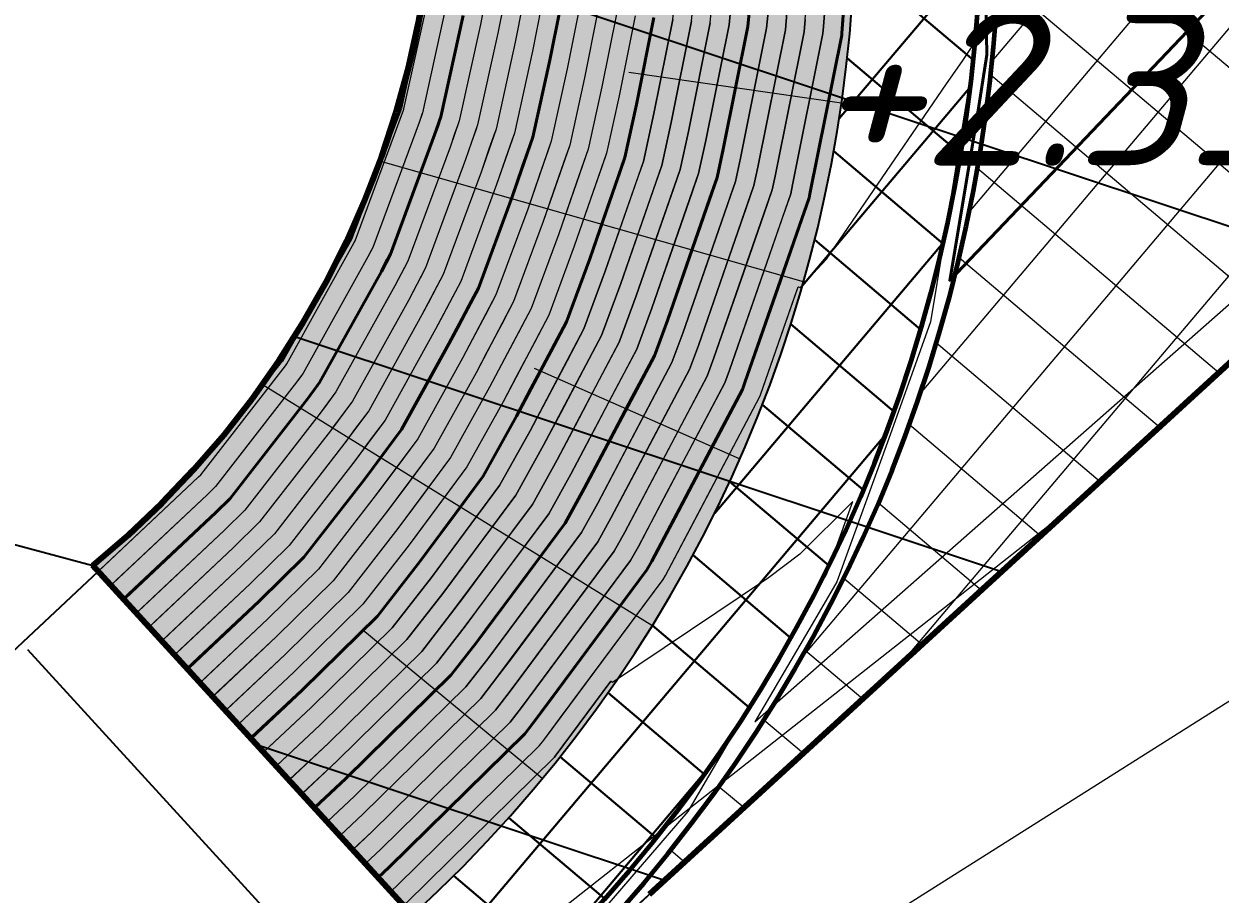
# Model space of a CAD drawing. Header units: metres. Extents: x 2306714 to 2308412, y 453204 to 454783.
# Drawn here: x 2307474.1 to 2307483.62, y 453947.67 to 453954.59 of the extents above; entities that cross this region are included whole.
import ezdxf

# ---------------------------------------------------------------- set-up
doc = ezdxf.new("R2010")
doc.units = ezdxf.units.M
doc.linetypes.add('ACAD_ISO02W100', pattern=[15, 12, -3])
for name, color, linetype, lineweight in [('$0$ПП_Дорога_Покрытия_ПроезжаяЧасть_Тип1.', 5, 'Continuous', 9), ('280_ПОР_Откосы планировки', 250, 'Continuous', 20), ('ГП_АД том 3.2.6', 250, 'Continuous', 40), ('ГП_ВП', 1, 'Continuous', 40), ('ГП_Границы ЗУ', 1, 'Continuous', 50), ('ПП_Дорога_БортовойКамень_БР100.30.18', 5, 'Continuous', 60), ('ПП_Дорога_Покрытия_Откос', 3, 'Continuous', 9), ('ПП_Дорога_Покрытия_Щебневание_Прикромочное', 151, 'Continuous', 30)]:
    doc.layers.add(name, color=color, linetype=linetype, lineweight=lineweight)
for name, color, linetype in [('АД_серый', 250, 'Continuous'), ('ВП АД', 7, 'Continuous'), ('ГП_здания', 7, 'Continuous'), ('ГП_ПЗМ', 7, 'Continuous'), ('ГП_ПЗМ @ 0.5 (2)', 7, 'Continuous'), ('ПП_Дорога_Покрытия_Газон', 3, 'Continuous')]:
    doc.layers.add(name, color=color, linetype=linetype)
doc.styles.add('ASML', font='isocpeui.ttf')
doc.styles.add('СПДС', font='isocpeur.ttf')

# ---------------------------------------------------------------- blocks, each defined once
blk = doc.blocks.new('АД 3.2.6')
at = {"layer": 'АД_серый'}
h = blk.add_hatch(dxfattribs=at)
h.set_pattern_fill('ANSI37', color=256, scale=0.25)
h.set_pattern_definition([(45, (-2306965.9422, -453205.9558), (-0.56126600757, 0.56126600757), []), (135, (-2306965.9422, -453205.9558), (-0.56126600757, -0.56126600757), [])])
edge = h.paths.add_edge_path()
edge.add_line((1053.9319, 1206.0854), (1054.0254, 1208.2048))
edge.add_line((1054.0254, 1208.2048), (1018.622, 1175.7919))
edge.add_line((1018.622, 1175.7919), (966.9921, 1128.523))
edge.add_line((966.9921, 1128.523), (878.4835, 1047.4907))
edge.add_line((878.4835, 1047.4907), (841.605, 1013.7272))
edge.add_line((841.605, 1013.7272), (814.3149, 988.7422))
edge.add_line((814.3149, 988.7422), (777.4363, 954.9787))
edge.add_line((777.4363, 954.9787), (740.5578, 921.2153))
edge.add_line((740.5578, 921.2153), (666.8007, 853.6883))
edge.add_line((666.8007, 853.6883), (629.9221, 819.9248))
edge.add_line((629.9221, 819.9248), (593.0436, 786.1613))
edge.add_line((593.0436, 786.1613), (556.165, 752.3978))
edge.add_line((556.165, 752.3978), (292.4178, 510.9289))
edge.add_line((292.4178, 510.9289), (59.0612, 297.2835))
edge.add_arc((479.2476, -161.67), 622.25, 132.475091, 141.1317968)
edge.add_line((-5.2309, 228.8112), (-27.9582, 200.6129))
edge.add_arc((-516.719, 594.5456), 627.75, 312.4752307, 321.1317966, ccw=False)
edge.add_line((-92.8174, 131.5364), (-212.2347, 22.2055))
edge.add_line((-212.2347, 22.2055), (-211.2218, 21.0992))
edge.add_line((-211.2218, 21.0992), (-91.8045, 130.43))
edge.add_arc((-516.719, 594.5456), 629.25, 312.4752307, 321.1317966)
edge.add_line((-26.7903, 199.6716), (-4.063, 227.8699))
edge.add_arc((479.2476, -161.67), 620.75, 132.475091, 141.1317968, ccw=False)
edge.add_line((60.0741, 296.1771), (293.446, 509.8366))
edge.add_line((293.446, 509.8366), (557.178, 751.2915))
edge.add_line((557.178, 751.2915), (594.0565, 785.0549))
edge.add_line((594.0565, 785.0549), (630.9351, 818.8184))
edge.add_line((630.9351, 818.8184), (667.8136, 852.5819))
edge.add_line((667.8136, 852.5819), (741.5707, 920.1089))
edge.add_line((741.5707, 920.1089), (778.4493, 953.8723))
edge.add_line((778.4493, 953.8723), (815.3278, 987.6358))
edge.add_line((815.3278, 987.6358), (842.6179, 1012.6208))
edge.add_line((842.6179, 1012.6208), (879.4965, 1046.3843))
edge.add_line((879.4965, 1046.3843), (968.005, 1127.4166))
edge.add_line((968.005, 1127.4166), (1019.635, 1174.6855))
edge.add_line((1019.635, 1174.6855), (1053.9319, 1206.0854))
blk.add_line((516.6867, 725.067, 144.4605), (514.1398, 727.8489, 144.4605), dxfattribs=at)
blk.add_lwpolyline([(663.0865, 857.7451), (538.9969, 744.137), (517.9761, 724.8918), (404.9368, 621.4006), (368.1082, 587.6965), (348.958, 573.3771), (339.9366, 566.6361), (317.8094, 546.378), (296.318, 522.3499), (294.3578, 520.1622), (146.7869, 385.0563), (127.6923, 370.7901), (118.6085, 364.0033), (96.4814, 343.7452), (73.0298, 317.5294), (55.347, 301.3403, 0.03779), (-9.5133, 232.2627)], format="xyb", dxfattribs=at)
at = {"layer": 'АД_серый', "linetype": 'Continuous', "flags": 128}
blk.add_lwpolyline([(307.5849, 542.6231), (314.3702, 550.1346), (325.4427, 560.14), (336.6252, 570.253), (343.1191, 575.007), (344.6802, 576.1498), (345.662, 576.8693), (364.8805, 591.1081), (383.2828, 608.0302), (384.8086, 609.4389), (401.6511, 624.9894), (419.9886, 641.9823), (420.8836, 642.7967), (438.4658, 658.8227), (455.4525, 674.443), (456.8681, 675.7448), (475.2337, 692.707), (493.7246, 709.5324), (494.6227, 710.3433), (495.2674, 710.9224), (512.3214, 726.2421), (514.6977, 728.4727)], dxfattribs=at)
blk = doc.blocks.new('Водоподготовка 4 этап')
at = {"layer": '$0$ПП_Дорога_Покрытия_ПроезжаяЧасть_Тип1.'}
h = blk.add_hatch(dxfattribs=at)
h.set_pattern_fill('ANSI37', color=256, scale=0.2, angle=4.77736958, style=0)
edge = h.paths.add_edge_path()
edge.add_line((2307430.4788, 454000.746), (2307441.5517, 454010.8751))
edge.add_line((2307441.5517, 454010.8751), (2307482.0368, 453966.6446))
edge.add_arc((2307490.8876, 453974.7478), 12, 222.4751, 312.47512)
edge.add_line((2307498.9909, 453965.897), (2307477.9701, 453946.6518))
edge.add_arc((2307469.8638, 453955.5028), 12.0022, 312.48535, 401.46425)
edge.add_line((2307478.8579, 453963.4501), (2307456.3543, 453988.0326))
edge.add_arc((2307447.6052, 453979.8168), 12.0019, 43.19972, 125.29102)
edge.add_line((2307440.6714, 453989.613), (2307430.4788, 454000.746))
at = {"layer": 'ПП_Дорога_Покрытия_Щебневание_Прикромочное'}
h = blk.add_hatch(dxfattribs=at)
h.set_pattern_fill('ANSI37', color=256, scale=0.2, angle=4.77736958)
edge = h.paths.add_edge_path()
edge.add_line((2307428.854, 454000.8177), (2307431.5923, 454003.3247))
edge.add_line((2307431.5923, 454003.3247), (2307432.2676, 454002.5871))
edge.add_line((2307432.2676, 454002.5871), (2307430.2669, 454000.7554))
edge.add_line((2307430.2669, 454000.7554), (2307440.6506, 453989.4136))
edge.add_arc((2307447.6047, 453979.8187), 11.85, 42.40817, 125.93348, ccw=False)
edge.add_line((2307456.3543, 453987.8104), (2307478.6071, 453963.5046))
edge.add_arc((2307469.8669, 453955.5026), 11.85, -47.52502, 42.47523, ccw=False)
edge.add_line((2307477.8688, 453946.7624), (2307498.8896, 453966.0076))
edge.add_arc((2307490.8876, 453974.7478), 11.85, 222.4751, 312.47512, ccw=False)
edge.add_line((2307482.1474, 453966.7459), (2307441.552, 454011.0867))
edge.add_line((2307441.552, 454011.0867), (2307440.751, 454010.3539))
edge.add_line((2307440.751, 454010.3539), (2307440.0757, 454011.0915))
edge.add_line((2307440.0757, 454011.0915), (2307441.614, 454012.4998))
edge.add_line((2307441.614, 454012.4998), (2307452.6024, 454000.4977))
edge.add_line((2307452.6024, 454000.4977), (2307451.8648, 453999.8224))
edge.add_line((2307451.8648, 453999.8224), (2307453.2154, 453998.3472))
edge.add_line((2307453.2154, 453998.3472), (2307453.9529, 453999.0225))
edge.add_line((2307453.9529, 453999.0225), (2307482.885, 453967.4212))
edge.add_arc((2307490.8876, 453974.7468), 10.8493, 222.47117, 312.47905)
edge.add_line((2307498.2143, 453966.7452), (2307498.8896, 453966.0076))
edge.add_line((2307498.8896, 453966.0076), (2307477.8688, 453946.7624))
edge.add_line((2307477.8688, 453946.7624), (2307477.1973, 453947.5032))
edge.add_arc((2307469.8666, 453955.5025), 10.8503, 312.50251, 402.47449)
edge.add_line((2307477.8695, 453962.8293), (2307455.6074, 453987.1454))
edge.add_arc((2307447.6047, 453979.8187), 10.85, 42.47508, 130.6265)
edge.add_line((2307440.54, 453988.0535), (2307428.854, 454000.8177))
at = {"layer": 'ПП_Дорога_БортовойКамень_БР100.30.18', "flags": 128}
for points in [[(2307477.8688, 453946.7624, 0.414213), (2307478.6071, 453963.5046), (2307456.3543, 453987.8104, 0.38149), (2307440.6506, 453989.4136), (2307430.2669, 454000.7554), (2307441.5517, 454011.087), (2307482.1477, 453966.7456, 0.414238), (2307498.8896, 453966.0076)], [(2307477.9701, 453946.6518, 0.414213), (2307478.7177, 453963.6059), (2307456.465, 453987.9117, 0.378296), (2307440.6714, 453989.613), (2307430.4788, 454000.746), (2307441.5424, 454010.8751), (2307482.037, 453966.6443, 0.414238), (2307498.9909, 453965.897, 0.414238)]]:
    blk.add_lwpolyline(points, format="xyb", dxfattribs=at)
at = {"layer": 'ПП_Дорога_Покрытия_Газон'}
blk.add_lwpolyline([(2307477.1935, 453947.5, 0.414213), (2307477.8695, 453962.8293), (2307455.6074, 453987.1454, 0.404795), (2307440.54, 453988.0535), (2307428.854, 454000.8177), (2307441.614, 454012.4998), (2307452.6024, 454000.4977), (2307451.8648, 453999.8224), (2307453.2154, 453998.3472), (2307453.9529, 453999.0225), (2307482.885, 453967.4212, 0.414254), (2307498.2143, 453966.7452, 0.414214)], format="xyb", dxfattribs=at)
blk = doc.blocks.new('Откос водоподготовка')
at = {"layer": 'ПП_Дорога_Покрытия_Откос'}
h = blk.add_hatch(dxfattribs=at)
h.set_pattern_fill('GRASS', color=110, scale=0.02, style=0)
h.set_pattern_definition([(90, (-2307476.39992, -453943.012), (-0.3592102448, 0.3592102448), [0.09525, -0.6231704896]), (45, (-2307476.3999, -453943.012), (-0.35921024484, 0.35921024484), [0.09525, -0.41275]), (135, (-2307476.3999, -453943.012), (-0.35921024484, -0.35921024484), [0.09525, -0.41275])])
edge = h.paths.add_edge_path()
edge.add_line((21.8144, 23.7332), (19.4805, 26.2824))
edge.add_arc((14.2034, 31.7531), 7.6011, 224.01825, 313.96768, ccw=False)
edge.add_line((8.7374, 26.4712), (-14.2313, 49.8411))
edge.add_line((-14.2313, 49.8411), (-16.3684, 52.397))
edge.add_line((-16.3684, 52.397), (-12.6035, 55.7732))
edge.add_arc((-14.1211, 57.4155), 2.2362, 312.7392, 402.11394)
edge.add_line((-12.4623, 58.9152), (-20.0632, 67.5119))
edge.add_arc((-21.6748, 65.6526), 2.4606, 49.08307, 132.02188)
edge.add_line((-23.322, 67.4805), (-26.7595, 64.282))
edge.add_line((-26.7595, 64.282), (-32.9528, 71.1661))
edge.add_arc((-34.8036, 69.4631), 2.5151, 42.61989, 96.74512)
edge.add_line((-35.099, 71.9608), (-40.0146, 77.4453))
edge.add_arc((-41.9539, 75.6862), 2.6183, 42.21002, 132.1302)
edge.add_line((-43.7103, 77.628), (-53.6822, 68.3744))
edge.add_arc((-51.8986, 66.5788), 2.5309, 134.80867, 222.70303)
edge.add_line((-53.7585, 64.8624), (-48.8132, 59.7313))
edge.add_arc((-47.5049, 57.8276), 2.3099, 124.50022, 222.19026)
edge.add_line((-49.2163, 56.2763), (-37.3064, 43.7172))
edge.add_arc((-35.8624, 45.0377), 1.9567, 222.44112, 310.75565)
edge.add_line((-34.585, 43.5555), (-33.3084, 44.4962))
edge.add_arc((-28.6703, 36.7367), 9.04, 43.33708, 120.86807, ccw=False)
edge.add_line((-22.0952, 42.9408), (-19.4384, 40.1533))
edge.add_line((-19.4384, 40.1533), (-0.7496, 17.7856))
edge.add_arc((-6.3759, 13.0143), 7.3771, -51.17383, 40.29914, ccw=False)
edge.add_line((-1.7508, 7.2671), (0.7936, 4.488))
edge.add_arc((-6.5331, 12.4906), 10.85, 312.47512, 402.4751)
edge.add_line((1.4696, 19.8173), (-20.7926, 44.1334))
edge.add_arc((-28.7952, 36.8067), 10.85, 42.47508, 130.6265)
edge.add_line((-35.8599, 45.0415), (-47.5459, 57.8057))
edge.add_line((-47.5459, 57.8057), (-45.5452, 59.6374))
edge.add_line((-45.5452, 59.6374), (-51.8927, 66.5706))
edge.add_line((-51.8927, 66.5706), (-41.9341, 75.6879))
edge.add_line((-41.9341, 75.6879), (-35.5866, 68.7548))
edge.add_line((-35.5866, 68.7548), (-34.7859, 69.4878))
edge.add_line((-34.7859, 69.4878), (-26.9038, 60.8785))
edge.add_line((-26.9038, 60.8785), (-21.667, 65.6729))
edge.add_line((-21.667, 65.6729), (-14.104, 57.4121))
edge.add_line((-14.104, 57.4121), (-19.3408, 52.6177))
edge.add_line((-19.3408, 52.6177), (6.4851, 24.4092))
edge.add_arc((14.4877, 31.7348), 10.8493, 222.47117, 312.47904)
at = {"layer": '280_ПОР_Откосы планировки', "linetype": 'Continuous', "lineweight": 20}
for p, q in [((4.2062, 10.9442, 147.057), (2.5129, 11.1881, 145.921)), ((3.9033, 9.5234, 147.0985), (0.5417, 10.4792, 144.7823)), ((3.3954, 8.1148, 147.1414), (1.7636, 8.834, 145.9588)), ((2.6984, 6.7896, 147.1843), (-0.3954, 8.7002, 144.7699)), ((1.8256, 5.5729, 147.2271), (0.3989, 6.7536, 145.9955))]:
    blk.add_line(p, q, dxfattribs=at)
at = {"layer": '280_ПОР_Откосы планировки', "linetype": 'Continuous', "lineweight": 20, "elevation": 144.8338, "flags": 128}
blk.add_lwpolyline([(-49.2163, 56.2763), (-37.3064, 43.7172, 0.405624), (-34.585, 43.5555), (-33.3084, 44.4962, -0.351817), (-22.0952, 42.9408), (-19.4384, 40.1533), (-0.7496, 17.7856, -0.421764), (-1.7508, 7.2671), (0.7936, 4.488, 0.414213), (1.4696, 19.8173), (-20.7926, 44.1334, 0.404795), (-35.8599, 45.0415), (-47.5459, 57.8057)], format="xyb", dxfattribs=at)
blk = doc.blocks.new('BD_Cart_Mark')
at = {"color": 1, "linetype": 'ByBlock', "lineweight": -2, "transparency": 33554687, "style": 'СПДС'}
for tag, p in [('G_C_H_001', (-4.833, 0.833)), ('G_C_H2_001', (-4.833, -3.333))]:
    blk.add_attdef(tag, p, '', height=2.5, dxfattribs=at)
at = {"color": 26, "linetype": 'ByBlock', "lineweight": -2, "transparency": 33554687, "style": 'СПДС'}
blk.add_attdef('G_C_Red_001', (0.583, 0.833), '', height=2.5, dxfattribs=at)
at = {"color": 176, "linetype": 'ByBlock', "lineweight": -2, "transparency": 33554687, "style": 'СПДС'}
blk.add_attdef('G_C_Black_001', (0.583, -3.333), '', height=2.5, dxfattribs=at)
at = {"color": 214, "linetype": 'ByBlock', "lineweight": -2, "transparency": 33554687, "style": 'СПДС'}
blk.add_attdef('G_C_Dop_001', (0.583, -7.5), '', height=2.5, dxfattribs=at)
blk = doc.blocks.new('ПЗМ водподготовка')
at = {"layer": 'ГП_ПЗМ'}
h = blk.add_hatch(dxfattribs=at)
h.set_pattern_fill('ANSI31', color=1, angle=5156.62016, style=0)
h.set_pattern_definition([(161.62015618, (-2307422.0322, -453942.3495), (-1.001125794, -3.013033711), [])])
h.paths.add_polyline_path([(53.6181, 18.4481), (48.7154, 24.3023), (62.9168, 24.3023), (62.9168, 10.6918), (55.9379, 4.3023), (52.6169, 7.9296), (53.4343, 8.6839), (54.1242, 9.5545), (54.6743, 10.5238), (55.0706, 11.5657), (55.2671, 12.4558), (55.353, 13.3654), (55.3272, 14.2794), (55.191, 15.182), (54.947, 16.0633), (54.5993, 16.9094), (54.1546, 17.707), (53.6201, 18.4454)])
h.paths.add_polyline_path([(75.941, 22.7136), (76.9586, 23.5475), (76.2676, 24.3023), (62.9168, 24.3023), (62.9168, 10.6918)])
h.paths.add_polyline_path([(33.5836, 42.2278), (22.9168, 32.4907), (22.9168, 44.3023), (25.845, 44.3023), (29.6812, 43.4534), (32.2725, 43.6033), (31.4959, 44.3023), (42.9168, 44.3023), (42.9168, 31.2393), (34.9293, 40.8159)])
h.paths.add_polyline_path([(7.9068, 25.1477), (4.6557, 28.5924), (5.5244, 44.3023), (9.8968, 44.3023), (14.1233, 39.8611), (14.534, 39.9805), (15.4461, 44.3023), (22.9168, 44.3023), (22.9168, 32.4907), (20.7577, 30.5198), (16.1064, 36.2111), (15.8874, 36.2061), (15.6635, 35.9437), (14.2154, 34.2837), (13.3675, 33.4764), (11.8422, 31.6095)])
h.paths.add_polyline_path([(42.9168, 31.2393), (42.9168, 44.3023), (46.2364, 44.3023), (62.9168, 27.3253), (62.9168, 24.3023), (48.7154, 24.3023), (48.2686, 24.8367), (42.9814, 31.162)])
h.paths.add_polyline_path([(73.8482, 26.9449), (72.6863, 26.017), (71.362, 25.3393), (69.93, 24.937), (68.4459, 24.8232), (66.9684, 25.0001), (65.5516, 25.4586), (64.2486, 26.1792), (62.9168, 27.3253), (62.9168, 24.3023), (76.2676, 24.3023)])
h.paths.add_polyline_path([(43.5101, 51.3835), (42.9168, 55.0373), (42.9168, 57.3761), (43.1597, 57.6149), (43.4881, 58.116), (43.5807, 58.4513), (43.5441, 58.7506), (43.3501, 59.0397), (42.961, 59.2979), (42.9168, 59.312), (42.9168, 64.3023), (57.6209, 64.3023)])
h.paths.add_polyline_path([(42.9168, 47.681), (42.9168, 44.3023), (46.2364, 44.3023)])
h.paths.add_polyline_path([(-27.7163, 58.7477), (-32.8018, 64.3023), (-23.5687, 64.3023)])
h.paths.add_polyline_path([(-32.8018, 64.3023), (-35.4513, 67.1963), (-29.8949, 66.9548), (-30.0507, 67.0124), (-29.7281, 66.9666), (-22.9746, 65.588), (-22.9299, 65.239), (-22.9722, 65.0601), (-23.0311, 65.0222), (-23.5687, 64.3023)])
h.paths.add_polyline_path([(-0.6123, 66.8197), (-0.723, 67.2052), (-0.7172, 67.5893), (-0.5866, 67.9644), (-0.3244, 68.3231), (0.0746, 68.6585), (0.6144, 68.964), (2.9168, 71.1031), (2.9168, 64.3023), (1.7875, 64.3023), (0.6092, 65.5249), (0.1708, 65.846), (-0.301, 66.3173)])
h.paths.add_polyline_path([(2.9168, 74.5726), (-8.3648, 78.104), (-5.6437, 84.3023), (2.9168, 84.3023)])
h.paths.add_polyline_path([(2.9168, 84.3023), (-5.6437, 84.3023), (-2.4771, 91.5155), (2.9168, 99.8577)])
h.paths.add_polyline_path([(22.9168, 84.3023), (2.9168, 84.3023), (2.9168, 99.8577), (3.1307, 100.1885), (5.6655, 104.3023), (22.9168, 104.3023)])
h.paths.add_polyline_path([(22.9168, 104.3023), (5.6655, 104.3023), (9.6793, 110.8166), (13.4526, 115.2459), (14.1766, 115.9087), (22.9168, 106.3627)])
h.paths.add_polyline_path([(42.9168, 84.3023), (42.9168, 84.5187), (24.8033, 104.3023), (22.9168, 104.3023), (22.9168, 84.3023)])
h.paths.add_polyline_path([(22.9168, 106.3627), (22.9168, 104.3023), (24.8033, 104.3023)])
h.paths.add_polyline_path([(57.6209, 64.3023), (59.6911, 66.1977), (43.1149, 84.3023), (42.9168, 84.3023), (42.9168, 64.3023)])
h.paths.add_polyline_path([(22.9168, 79.8966), (22.9168, 84.3023), (42.9168, 84.3023), (42.9168, 64.3023), (22.9168, 64.3023), (22.9168, 71.1701), (27.4585, 68.9258), (29.4673, 66.6743), (31.213, 68.267), (31.2895, 68.312), (31.7786, 68.6002), (32.3618, 68.7368), (32.3903, 68.7435), (32.9638, 68.7237), (33.0487, 68.7154), (33.5891, 68.6029), (34.1303, 68.3096), (34.5009, 67.9836), (34.6051, 68.2124), (34.5846, 68.3954), (34.5171, 68.4849), (33.3604, 74.2491), (32.7632, 79.312), (30.1389, 81.0621), (29.1204, 81.8705), (28.0948, 81.9972), (26.0625, 81.6008)])
h.paths.add_polyline_path([(33.7335, 57.6548), (35.1515, 56.1059), (37.438, 58.1992), (36.0199, 59.7481)], flags=0)
h.paths.add_polyline_path([(2.9168, 74.5726), (2.9168, 84.3023), (22.9168, 84.3023), (22.9168, 79.8966), (16.1773, 76.2454), (15.9216, 76.3578), (18.7063, 73.2507), (19.8147, 72.7093), (19.8514, 72.6913), (19.3888, 72.6459), (19.2702, 72.6274), (19.9321, 72.652), (20.0434, 72.5976), (20.2379, 72.5434), (20.4949, 72.4521), (20.5835, 72.4052), (21.1084, 72.1104), (21.4481, 71.8959), (22.9168, 71.1701), (22.9168, 64.3023), (13.1942, 64.3023), (17.3059, 68.0668), (12.3089, 73.5248), (5.3006, 67.1085), (7.8698, 64.3023), (2.9168, 64.3023), (2.9168, 71.1031), (7.358, 75.2293), (5.7084, 73.6987)])
h.paths.add_polyline_path([(2.2405, 63.8323), (1.7875, 64.3023), (2.9168, 64.3023), (2.9168, 63.1305)])
h.paths.add_polyline_path([(9.8968, 44.3023), (5.5244, 44.3023), (5.7645, 48.6446)], flags=16)
h.paths.add_polyline_path([(2.9168, 63.1305), (2.9168, 64.3023), (7.8698, 64.3023), (10.2976, 61.6504), (13.1942, 64.3023), (22.9168, 64.3023), (22.9168, 44.9348), (21.4373, 45.1063), (22.9168, 44.8944), (22.9168, 44.3023), (15.4461, 44.3023), (15.7527, 45.7554), (5.1514, 56.9388), (4.9242, 57.2334), (4.5439, 57.5888), (4.1601, 58.0772), (2.9168, 61.8047), (2.9168, 62.1578), (4.6116, 57.9616), (4.5584, 58.6407), (4.71, 59.3054), (5.0531, 59.8949), (5.5545, 60.3938)])
h.paths.add_polyline_path([(23.0694, 44.3023), (42.6682, 44.3023), (37.0528, 57.8466), (35.1515, 56.1059), (36.0199, 59.7481), (33.9941, 61.9608), (37.438, 58.1992), (40.2905, 50.3453), (40.159, 52.4016), (41.2987, 56.0182), (41.6127, 59.9148), (42.4707, 64.3023), (23.3767, 64.3023)])
h.paths.add_polyline_path([(33.7335, 57.6548), (35.1515, 56.1059), (37.438, 58.1992), (36.0199, 59.7481)], flags=16)
blk.add_lwpolyline([(54.5993, 16.9094), (54.947, 16.0633), (55.191, 15.182), (55.3272, 14.2794), (55.353, 13.3654), (55.2671, 12.4558), (55.0706, 11.5657), (54.6743, 10.5238), (54.1242, 9.5545), (53.4343, 8.6839), (52.6169, 7.9296), (55.9379, 4.3023), (62.9168, 10.6918), (62.9168, 24.3023), (48.7154, 24.3023), (53.6181, 18.4481), (54.1546, 17.707)], close=True, dxfattribs=at)
at = {"layer": 'ГП_ПЗМ', "flags": 128}
blk.add_lwpolyline([(36.3164, 9.8386), (40.0845, 9.8386), (40.0845, 11.9136), (40.0845, 7.7636), (40.0845, 9.8386), (45.5033, 9.8386), (52.6169, 7.9296)], dxfattribs=at)
at = {"layer": 'ГП_ПЗМ', "color": 3}
blk.add_lwpolyline([(52.617, 7.9297), (52.6169, 7.9296)], dxfattribs=at)
at = {"layer": 'ГП_ПЗМ @ 0.5 (2)'}
ref = blk.add_blockref('BD_Cart_Mark', (62.9168, 10.6918), dxfattribs=dict(at, xscale=0.5, yscale=0.5, zscale=0.5))
ref.add_attrib('G_C_Red_001', '147.14', (62.9537, 11.1245), dxfattribs={"layer": '0', "color": 26, "linetype": 'ByBlock', "lineweight": -2, "transparency": 33554687, "height": 1.25, "style": 'ASML'})
ref.add_attrib('G_C_Black_001', '144.81', (62.9537, 9.0251), dxfattribs={"layer": '0', "color": 176, "linetype": 'ByBlock', "lineweight": -2, "transparency": 33554687, "height": 1.25, "style": 'ASML'})
ref.add_attrib('G_C_H_001', '+2.33', (58.3581, 11.1084), dxfattribs={"layer": '0', "color": 5, "linetype": 'ByBlock', "lineweight": -2, "transparency": 33554687, "height": 1.25, "style": 'ASML'})

msp = doc.modelspace()

# ---------------------------------------------------------------- linework, layer by layer
at = {"layer": 'ВП АД', "color": 5, "linetype": 'Continuous', "lineweight": 20, "flags": 128}
for points, elevation in [([(2307500.4771, 453959.8007), (2307498.189, 453958.3558), (2307498.0907, 453958.2937), (2307497.3046, 453957.7973), (2307487.3517, 453951.5124), (2307477.3988, 453945.2275), (2307476.6127, 453944.7311), (2307475.8266, 453944.2347), (2307474.2255, 453943.2234)], 147.2), ([(2307482.4215, 453950.7271), (2307475.1318, 453944.9936), (2307471.9102, 453942.4595)], 147.3)]:
    msp.add_lwpolyline(points, dxfattribs=dict(at, elevation=elevation))
at = {"layer": 'ГП_ВП', "color": 1, "linetype": 'Continuous', "lineweight": 20, "flags": 128}
for points, elevation in [([(2307476.7175, 453948.02), (2307476.8695, 453948.1629), (2307477.8527, 453949.1289), (2307477.9701, 453949.2798), (2307478.7976, 453950.3929), (2307478.8821, 453950.545), (2307479.5372, 453951.7851), (2307479.5911, 453951.9309), (2307480.0552, 453953.2675), (2307480.0791, 453953.376), (2307480.3086, 453954.523), (2307480.3178, 453954.6204), (2307480.4069, 453955.8002), (2307480.4046, 453955.8841), (2307480.3497, 453957.0784), (2307480.3394, 453957.1472), (2307480.1397, 453958.3358), (2307480.1252, 453958.3888), (2307479.781, 453959.5592), (2307479.7659, 453959.5962), (2307479.2802, 453960.7295), (2307479.2684, 453960.7508), (2307478.6468, 453961.829)], 146.8), ([(2307476.6162, 453948.1306), (2307476.8006, 453948.3039), (2307477.7355, 453949.2225), (2307477.8807, 453949.4092), (2307478.6674, 453950.4674), (2307478.7745, 453950.6601), (2307479.3972, 453951.839), (2307479.4677, 453952.0294), (2307479.9086, 453953.2996), (2307479.9411, 453953.4469), (2307480.1592, 453954.537), (2307480.1723, 453954.6747), (2307480.257, 453955.796), (2307480.2536, 453955.9211), (2307480.2013, 453957.0561), (2307480.1849, 453957.1662), (2307479.9951, 453958.296), (2307479.9693, 453958.39), (2307479.6421, 453959.5024), (2307479.6107, 453959.5795), (2307479.149, 453960.6567), (2307479.1159, 453960.7164), (2307478.5251, 453961.7413)], 146.7), ([(2307476.5149, 453948.2413), (2307476.7317, 453948.4449), (2307477.6182, 453949.316), (2307477.7913, 453949.5385), (2307478.5372, 453950.5419), (2307478.6669, 453950.7753), (2307479.2572, 453951.8928), (2307479.3442, 453952.1279), (2307479.7621, 453953.3318), (2307479.8032, 453953.5178), (2307480.0099, 453954.551), (2307480.0268, 453954.729), (2307480.107, 453955.7917), (2307480.1025, 453955.958), (2307480.053, 453957.0338), (2307480.0304, 453957.1853), (2307479.8505, 453958.2561), (2307479.8134, 453958.3912), (2307479.5033, 453959.4456), (2307479.4555, 453959.5628), (2307479.0179, 453960.5839), (2307478.9635, 453960.6821), (2307478.4034, 453961.6536)], 146.6), ([(2307476.1097, 453948.6838), (2307476.4559, 453949.0091), (2307477.1493, 453949.6903), (2307477.4337, 453950.056), (2307478.0164, 453950.8399), (2307478.2364, 453951.236), (2307478.6971, 453952.1081), (2307478.8502, 453952.5218), (2307479.1761, 453953.4604), (2307479.2514, 453953.8016), (2307479.4125, 453954.6071), (2307479.4447, 453954.9463), (2307479.5073, 453955.7748), (2307479.4983, 453956.1058), (2307479.4597, 453956.9446), (2307479.4124, 453957.2615), (2307479.2721, 453958.0966), (2307479.1899, 453958.396), (2307478.948, 453959.2184), (2307478.8348, 453959.496), (2307478.4933, 453960.2926), (2307478.3537, 453960.5447), (2307477.9167, 453961.3029), (2307477.7548, 453961.528)], 146.2), ([(2307476.211, 453948.5732), (2307476.5249, 453948.868), (2307477.2665, 453949.5967), (2307477.5231, 453949.9266), (2307478.1466, 453950.7654), (2307478.344, 453951.1208), (2307478.8372, 453952.0543), (2307478.9737, 453952.4233), (2307479.3226, 453953.4282), (2307479.3893, 453953.7307), (2307479.5619, 453954.5931), (2307479.5902, 453954.8919), (2307479.6572, 453955.779), (2307479.6493, 453956.0689), (2307479.608, 453956.9669), (2307479.5669, 453957.2425), (2307479.4167, 453958.1364), (2307479.3458, 453958.3948), (2307479.0868, 453959.2752), (2307478.9899, 453959.5127), (2307478.6245, 453960.3654), (2307478.5061, 453960.579), (2307478.0384, 453961.3906), (2307477.9026, 453961.5793)], 146.3), ([(2307476.0084, 453948.7944), (2307476.387, 453949.1501), (2307477.032, 453949.7839), (2307477.3443, 453950.1853), (2307477.8862, 453950.9144), (2307478.1288, 453951.3511), (2307478.5571, 453952.1619), (2307478.7267, 453952.6202), (2307479.0295, 453953.4925), (2307479.1134, 453953.8725), (2307479.2632, 453954.6211), (2307479.2992, 453955.0006), (2307479.3573, 453955.7706), (2307479.3472, 453956.1428), (2307479.3113, 453956.9223), (2307479.2579, 453957.2806), (2307479.1275, 453958.0567), (2307479.034, 453958.3972), (2307478.8092, 453959.1616), (2307478.6796, 453959.4793), (2307478.3622, 453960.2198), (2307478.2013, 453960.5103), (2307477.795, 453961.2152), (2307477.6069, 453961.4767)], 146.1), ([(2307476.3123, 453948.4625), (2307476.5938, 453948.727), (2307477.3838, 453949.5032), (2307477.6125, 453949.7973), (2307478.2768, 453950.6909), (2307478.4516, 453951.0056), (2307478.9772, 453952.0004), (2307479.0972, 453952.3248), (2307479.4691, 453953.3961), (2307479.5273, 453953.6597), (2307479.7112, 453954.5791), (2307479.7358, 453954.8376), (2307479.8072, 453955.7833), (2307479.8004, 453956.0319), (2307479.7563, 453956.9892), (2307479.7214, 453957.2234), (2307479.5613, 453958.1763), (2307479.5016, 453958.3936), (2307479.2257, 453959.332), (2307479.1451, 453959.5294), (2307478.7556, 453960.4382), (2307478.6586, 453960.6134), (2307478.1601, 453961.4783)], 146.4), ([(2307476.8188, 453947.9094), (2307476.9385, 453948.0218), (2307477.9699, 453949.0353), (2307478.0595, 453949.1504), (2307478.9278, 453950.3184), (2307478.9897, 453950.4298), (2307479.6772, 453951.7313), (2307479.7146, 453951.8324), (2307480.2017, 453953.2354), (2307480.217, 453953.305), (2307480.4579, 453954.509), (2307480.4633, 453954.5661), (2307480.5569, 453955.8044), (2307480.5557, 453955.8472), (2307480.498, 453957.1007), (2307480.4939, 453957.1281), (2307480.2843, 453958.3757), (2307480.2811, 453958.3877), (2307479.9985, 453959.3484)], 146.9), ([(2307474.6917, 453950.2327), (2307474.709, 453950.2489), (2307475.4909, 453950.9835), (2307475.508, 453951.0003), (2307476.182, 453951.8671), (2307476.1836, 453951.8691), (2307476.1876, 453951.8746), (2307476.1937, 453951.8827), (2307476.7299, 453952.8483), (2307476.732, 453952.8521), (2307476.7348, 453952.8574), (2307476.737, 453952.8616), (2307477.1214, 453953.9004), (2307477.1231, 453953.9054), (2307477.1243, 453953.9089), (2307477.1248, 453953.9104), (2307477.32, 453954.7947)], 144.8), ([(2307474.6917, 453950.2327), (2307475.4909, 453950.9835), (2307475.508, 453951.0003), (2307476.182, 453951.8671), (2307476.1937, 453951.8827), (2307476.7299, 453952.8483), (2307476.737, 453952.8616), (2307477.1214, 453953.9004), (2307477.1248, 453953.9104), (2307477.32, 453954.7947)], 144.8), ([(2307479.7358, 453954.8376), (2307479.7112, 453954.5791), (2307479.5273, 453953.6597), (2307479.4691, 453953.3961), (2307479.4151, 453953.2406), (2307479.2853, 453952.8666), (2307479.0972, 453952.3248), (2307478.9772, 453952.0004), (2307478.8117, 453951.6872), (2307478.6035, 453951.2931), (2307478.4516, 453951.0056), (2307478.2768, 453950.6909), (2307477.9316, 453950.2266), (2307477.7003, 453949.9154), (2307477.6125, 453949.7973), (2307477.3838, 453949.5032), (2307476.5938, 453948.727), (2307476.3184, 453948.4683), (2307476.3123, 453948.4625)], 146.4), ([(2307480.4791, 453954.7748), (2307480.4633, 453954.5661), (2307480.4579, 453954.509), (2307480.217, 453953.305), (2307480.2017, 453953.2354), (2307480.131, 453953.0318), (2307479.9609, 453952.5419), (2307479.7146, 453951.8324), (2307479.6772, 453951.7313), (2307479.4607, 453951.3215), (2307479.1883, 453950.8059), (2307478.9897, 453950.4298), (2307478.9278, 453950.3184), (2307478.4766, 453949.7116), (2307478.1743, 453949.3048), (2307478.0595, 453949.1504), (2307477.9699, 453949.0353), (2307476.9385, 453948.0218), (2307476.8213, 453947.9118), (2307476.8188, 453947.9094)], 146.9), ([(2307477.458, 453954.7238), (2307477.2714, 453953.8782), (2307477.2675, 453953.8671), (2307477.2583, 453953.8405), (2307477.2449, 453953.8019), (2307476.877, 453952.8078), (2307476.8646, 453952.7843), (2307476.849, 453952.7547), (2307476.8376, 453952.7331), (2307476.3239, 453951.8083), (2307476.2966, 453951.7716), (2307476.2784, 453951.747), (2307476.2714, 453951.7377), (2307475.6252, 453950.9067), (2307475.5598, 453950.8425), (2307474.8095, 453950.1377), (2307474.7929, 453950.1221)], 144.9), ([(2307477.458, 453954.7238), (2307477.2714, 453953.8782), (2307477.2449, 453953.8019), (2307476.877, 453952.8078), (2307476.8376, 453952.7331), (2307476.3239, 453951.8083), (2307476.2714, 453951.7377), (2307475.6252, 453950.9067), (2307475.5598, 453950.8425), (2307474.7929, 453950.1221)], 144.9), ([(2307477.7697, 453954.7612), (2307477.7339, 453954.5819), (2307477.5644, 453953.8139), (2307477.5539, 453953.7836), (2307477.5285, 453953.7107), (2307477.4919, 453953.605), (2307477.157, 453952.7001), (2307477.1242, 453952.638), (2307477.0829, 453952.5598), (2307477.0528, 453952.5028), (2307476.5843, 453951.6593), (2307476.5146, 453951.5656), (2307476.468, 453951.5028), (2307476.4502, 453951.479), (2307475.8597, 453950.7196), (2307475.6977, 453950.5604), (2307475.0107, 453949.9151), (2307474.9955, 453949.9008)], 145.1), ([(2307477.7697, 453954.7612), (2307477.7339, 453954.5819), (2307477.5644, 453953.8139), (2307477.4919, 453953.605), (2307477.157, 453952.7001), (2307477.0528, 453952.5028), (2307476.5843, 453951.6593), (2307476.4502, 453951.479), (2307475.8597, 453950.7196), (2307475.6977, 453950.5604), (2307474.9955, 453949.9008)], 145.1), ([(2307477.9191, 453954.7472), (2307477.8718, 453954.511), (2307477.7109, 453953.7818), (2307477.697, 453953.7418), (2307477.6637, 453953.6457), (2307477.6153, 453953.5065), (2307477.297, 453952.6463), (2307477.254, 453952.5649), (2307477.1999, 453952.4624), (2307477.1604, 453952.3876), (2307476.7145, 453951.5848), (2307476.6236, 453951.4626), (2307476.5628, 453951.3807), (2307476.5396, 453951.3496), (2307475.9769, 453950.626), (2307475.7666, 453950.4194), (2307475.1113, 453949.8038), (2307475.0968, 453949.7902)], 145.2), ([(2307477.9191, 453954.7472), (2307477.8718, 453954.511), (2307477.7109, 453953.7818), (2307477.6153, 453953.5065), (2307477.297, 453952.6463), (2307477.1604, 453952.3876), (2307476.7145, 453951.5848), (2307476.5396, 453951.3496), (2307475.9769, 453950.626), (2307475.7666, 453950.4194), (2307475.0968, 453949.7902)], 145.2), ([(2307478.0684, 453954.7332), (2307478.0098, 453954.44), (2307477.8574, 453953.7496), (2307477.8402, 453953.7001), (2307477.7988, 453953.5808), (2307477.7388, 453953.408), (2307477.437, 453952.5925), (2307477.3838, 453952.4917), (2307477.3168, 453952.3649), (2307477.268, 453952.2725), (2307476.8447, 453951.5103), (2307476.7326, 453951.3596), (2307476.6575, 453951.2586), (2307476.629, 453951.2202), (2307476.0941, 453950.5325), (2307475.8355, 453950.2784), (2307475.2119, 453949.6925), (2307475.1981, 453949.6795)], 145.3), ([(2307478.0684, 453954.7332), (2307478.0098, 453954.44), (2307477.8574, 453953.7496), (2307477.7388, 453953.408), (2307477.437, 453952.5925), (2307477.268, 453952.2725), (2307476.8447, 453951.5103), (2307476.629, 453951.2202), (2307476.0941, 453950.5325), (2307475.8355, 453950.2784), (2307475.1981, 453949.6795)], 145.3), ([(2307478.2178, 453954.7192), (2307478.1477, 453954.3691), (2307478.0039, 453953.7175), (2307477.9834, 453953.6583), (2307477.9339, 453953.5159), (2307477.8623, 453953.3096), (2307477.5771, 453952.5387), (2307477.5136, 453952.4186), (2307477.4338, 453952.2675), (2307477.3756, 453952.1573), (2307476.9749, 453951.4358), (2307476.8416, 453951.2566), (2307476.7523, 453951.1365), (2307476.7184, 453951.0909), (2307476.2114, 453950.4389), (2307475.9045, 453950.1373), (2307475.3125, 453949.5812), (2307475.2994, 453949.5689)], 145.4), ([(2307478.2178, 453954.7192), (2307478.1477, 453954.3691), (2307478.0039, 453953.7175), (2307477.8623, 453953.3096), (2307477.5771, 453952.5387), (2307477.3756, 453952.1573), (2307476.9749, 453951.4358), (2307476.7184, 453951.0909), (2307476.2114, 453950.4389), (2307475.9045, 453950.1373), (2307475.2994, 453949.5689)], 145.4), ([(2307478.5165, 453954.6912), (2307478.4236, 453954.2272), (2307478.297, 453953.6532), (2307478.2697, 453953.5748), (2307478.2042, 453953.386), (2307478.1093, 453953.1126), (2307477.8571, 453952.431), (2307477.7732, 453952.2723), (2307477.6677, 453952.0726), (2307477.5908, 453951.927), (2307477.2353, 453951.2868), (2307477.0596, 453951.0506), (2307476.9419, 453950.8923), (2307476.8972, 453950.8322), (2307476.4459, 453950.2517), (2307476.0423, 453949.8553), (2307475.5137, 453949.3586), (2307475.502, 453949.3476)], 145.6), ([(2307478.5165, 453954.6912), (2307478.4236, 453954.2272), (2307478.297, 453953.6532), (2307478.1093, 453953.1126), (2307477.8571, 453952.431), (2307477.5908, 453951.927), (2307477.2353, 453951.2868), (2307476.8972, 453950.8322), (2307476.4459, 453950.2517), (2307476.0423, 453949.8553), (2307475.502, 453949.3476)], 145.6), ([(2307478.6658, 453954.6771), (2307478.5616, 453954.1563), (2307478.4435, 453953.6211), (2307478.4129, 453953.533), (2307478.3393, 453953.3211), (2307478.2328, 453953.0141), (2307477.9971, 453952.3772), (2307477.903, 453952.1992), (2307477.7847, 453951.9752), (2307477.6984, 453951.8118), (2307477.3655, 453951.2123), (2307477.1686, 453950.9476), (2307477.0367, 453950.7702), (2307476.9866, 453950.7028), (2307476.5631, 453950.1582), (2307476.1113, 453949.7142), (2307475.6143, 453949.2473), (2307475.6033, 453949.237)], 145.7), ([(2307478.6658, 453954.6771), (2307478.5616, 453954.1563), (2307478.4435, 453953.6211), (2307478.2328, 453953.0141), (2307477.9971, 453952.3772), (2307477.6984, 453951.8118), (2307477.3655, 453951.2123), (2307476.9866, 453950.7028), (2307476.5631, 453950.1582), (2307476.1113, 453949.7142), (2307475.6033, 453949.237)], 145.7), ([(2307480.0268, 453954.729), (2307480.0099, 453954.551), (2307479.8032, 453953.5178), (2307479.7621, 453953.3318), (2307479.7015, 453953.1571), (2307479.5555, 453952.7367), (2307479.3442, 453952.1279), (2307479.2572, 453951.8928), (2307479.0713, 453951.5409), (2307478.8374, 453951.0982), (2307478.6669, 453950.7753), (2307478.5372, 453950.5419), (2307478.1496, 453950.0206), (2307477.8899, 453949.6712), (2307477.7913, 453949.5385), (2307477.6182, 453949.316), (2307476.7317, 453948.4449), (2307476.5196, 453948.2457), (2307476.5149, 453948.2413)], 146.6), ([(2307480.1723, 453954.6747), (2307480.1592, 453954.537), (2307479.9411, 453953.4469), (2307479.9086, 453953.2996), (2307479.8447, 453953.1153), (2307479.6907, 453952.6718), (2307479.4677, 453952.0294), (2307479.3972, 453951.839), (2307479.2011, 453951.4678), (2307478.9544, 453951.0008), (2307478.7745, 453950.6601), (2307478.6674, 453950.4674), (2307478.2586, 453949.9176), (2307477.9847, 453949.5491), (2307477.8807, 453949.4092), (2307477.7355, 453949.2225), (2307476.8006, 453948.3039), (2307476.6202, 453948.1344), (2307476.6162, 453948.1306)], 146.7), ([(2307478.8151, 453954.6631), (2307478.6995, 453954.0854), (2307478.59, 453953.5889), (2307478.5561, 453953.4912), (2307478.4745, 453953.2561), (2307478.3563, 453952.9157), (2307478.1371, 453952.3234), (2307478.0328, 453952.126), (2307477.9017, 453951.8777), (2307477.806, 453951.6966), (2307477.4957, 453951.1378), (2307477.2776, 453950.8446), (2307477.1315, 453950.648), (2307477.076, 453950.5734), (2307476.6803, 453950.0646), (2307476.1802, 453949.5732), (2307475.7149, 453949.136), (2307475.7046, 453949.1263)], 145.8), ([(2307478.8151, 453954.6631), (2307478.6995, 453954.0854), (2307478.59, 453953.5889), (2307478.3563, 453952.9157), (2307478.1371, 453952.3234), (2307477.806, 453951.6966), (2307477.4957, 453951.1378), (2307477.076, 453950.5734), (2307476.6803, 453950.0646), (2307476.1802, 453949.5732), (2307475.7046, 453949.1263)], 145.8), ([(2307478.9645, 453954.6491), (2307478.8375, 453954.0144), (2307478.7365, 453953.5568), (2307478.6993, 453953.4495), (2307478.6096, 453953.1912), (2307478.4798, 453952.8172), (2307478.2771, 453952.2696), (2307478.1626, 453952.0529), (2307478.0186, 453951.7803), (2307477.9136, 453951.5815), (2307477.6258, 453951.0633), (2307477.3866, 453950.7416), (2307477.2263, 453950.5259), (2307477.1655, 453950.4441), (2307476.7976, 453949.971), (2307476.2491, 453949.4322), (2307475.8154, 453949.0247), (2307475.8059, 453949.0157)], 145.9), ([(2307478.9645, 453954.6491), (2307478.8375, 453954.0144), (2307478.7365, 453953.5568), (2307478.4798, 453952.8172), (2307478.2771, 453952.2696), (2307477.9136, 453951.5815), (2307477.6258, 453951.0633), (2307477.1655, 453950.4441), (2307476.7976, 453949.971), (2307476.2491, 453949.4322), (2307475.8059, 453949.0157)], 145.9), ([(2307479.2632, 453954.6211), (2307479.1134, 453953.8725), (2307479.0295, 453953.4925), (2307478.9856, 453953.3659), (2307478.8799, 453953.0613), (2307478.7267, 453952.6202), (2307478.5571, 453952.1619), (2307478.4223, 453951.9066), (2307478.2526, 453951.5854), (2307478.1288, 453951.3511), (2307477.8862, 453950.9144), (2307477.6046, 453950.5356), (2307477.4159, 453950.2817), (2307477.3443, 453950.1853), (2307477.032, 453949.7839), (2307476.387, 453949.1501), (2307476.0166, 453948.8021), (2307476.0084, 453948.7944)], 146.1), ([(2307479.4125, 453954.6071), (2307479.2514, 453953.8016), (2307479.1761, 453953.4604), (2307479.1288, 453953.3242), (2307479.015, 453952.9964), (2307478.8502, 453952.5218), (2307478.6971, 453952.1081), (2307478.5521, 453951.8335), (2307478.3696, 453951.488), (2307478.2364, 453951.236), (2307478.0164, 453950.8399), (2307477.7136, 453950.4326), (2307477.5107, 453950.1596), (2307477.4337, 453950.056), (2307477.1493, 453949.6903), (2307476.4559, 453949.0091), (2307476.1172, 453948.6908), (2307476.1097, 453948.6838)], 146.2), ([(2307479.5619, 453954.5931), (2307479.3893, 453953.7307), (2307479.3226, 453953.4282), (2307479.272, 453953.2824), (2307479.1501, 453952.9315), (2307478.9737, 453952.4233), (2307478.8372, 453952.0543), (2307478.6819, 453951.7603), (2307478.4865, 453951.3905), (2307478.344, 453951.1208), (2307478.1466, 453950.7654), (2307477.8226, 453950.3296), (2307477.6055, 453950.0375), (2307477.5231, 453949.9266), (2307477.2665, 453949.5967), (2307476.5249, 453948.868), (2307476.2178, 453948.5795), (2307476.211, 453948.5732)], 146.3), ([(2307480.3178, 453954.6204), (2307480.3086, 453954.523), (2307480.0791, 453953.376), (2307480.0552, 453953.2675), (2307479.9878, 453953.0736), (2307479.8258, 453952.6068), (2307479.5911, 453951.9309), (2307479.5372, 453951.7851), (2307479.3309, 453951.3946), (2307479.0714, 453950.9033), (2307478.8821, 453950.545), (2307478.7976, 453950.3929), (2307478.3676, 453949.8146), (2307478.0795, 453949.427), (2307477.9701, 453949.2798), (2307477.8527, 453949.1289), (2307476.8695, 453948.1629), (2307476.7208, 453948.0231), (2307476.7175, 453948.02)], 146.8), ([(2307477.0213, 453947.6881), (2307477.0225, 453947.6892), (2307477.0763, 453947.7398), (2307478.2044, 453948.8482), (2307478.2383, 453948.8917), (2307478.3638, 453949.0606), (2307478.6946, 453949.5056), (2307479.1882, 453950.1694), (2307479.2049, 453950.1995), (2307479.4223, 453950.611), (2307479.7203, 453951.1752), (2307479.9572, 453951.6237), (2307479.9616, 453951.6355), (2307480.2312, 453952.412), (2307480.2601, 453952.4952), (2307480.265, 453952.4938), (2307480.2766, 453952.4905), (2307480.487, 453952.7146), (2307481.4408, 453954.11), (2307481.5647, 453954.2865), (2307481.6337, 453954.3899), (2307481.6388, 453954.3987), (2307481.6644, 453954.4572), (2307481.6656, 453954.4059), (2307481.666, 453954.386), (2307481.4181, 453952.8418), (2307481.3141, 453952.2175), (2307480.9925, 453951.3175), (2307480.5698, 453950.1507), (2307480.3924, 453949.846), (2307479.9177, 453949.0358), (2307485.5258, 453953.9716)], 147.1), ([(2307477.0213, 453947.6881), (2307477.0763, 453947.7398), (2307478.2044, 453948.8482), (2307478.2383, 453948.8917), (2307479.1882, 453950.1694), (2307479.2049, 453950.1995), (2307479.9572, 453951.6237), (2307479.9616, 453951.6355), (2307480.2601, 453952.4952)], 147.1), ([(2307477.9566, 453946.6665), (2307478.8589, 453947.7111), (2307479.3857, 453948.3227), (2307479.779, 453948.9938), (2307480.4881, 453950.2121), (2307480.5462, 453950.3723), (2307480.6947, 453950.7879), (2307480.2756, 453950.3703), (2307480.0244, 453950.1812), (2307478.785, 453949.3498), (2307478.7739, 453949.3575), (2307478.7714, 453949.3592), (2307478.4586, 453948.9385), (2307478.3277, 453948.7624), (2307478.3217, 453948.7546), (2307477.1453, 453947.5987), (2307477.1231, 453947.5779), (2307477.1226, 453947.5774)], 147.2), ([(2307477.1226, 453947.5774), (2307477.1453, 453947.5987), (2307478.3217, 453948.7546), (2307478.3277, 453948.7624), (2307478.7714, 453949.3592)], 147.2)]:
    msp.add_lwpolyline(points, dxfattribs=dict(at, elevation=elevation))
at = {"layer": 'ГП_ВП', "color": 1, "linetype": 'Continuous', "lineweight": 40, "flags": 128}
for points, elevation in [([(2307476.4136, 453948.3519), (2307476.6627, 453948.586), (2307477.501, 453949.4096), (2307477.7019, 453949.6679), (2307478.407, 453950.6164), (2307478.5592, 453950.8905), (2307479.1172, 453951.9466), (2307479.2207, 453952.2263), (2307479.6156, 453953.3639), (2307479.6652, 453953.5888), (2307479.8606, 453954.5651), (2307479.8813, 453954.7833), (2307479.9571, 453955.7875), (2307479.9515, 453955.995), (2307479.9047, 453957.0115), (2307479.8759, 453957.2043), (2307479.7059, 453958.2162), (2307479.6575, 453958.3924), (2307479.3645, 453959.3888), (2307479.3003, 453959.5461), (2307478.8867, 453960.5111), (2307478.811, 453960.6477), (2307478.2818, 453961.5659)], 146.5), ([(2307476.92, 453947.7987), (2307477.0074, 453947.8808), (2307478.0872, 453948.9418), (2307478.1489, 453949.0211), (2307479.058, 453950.2439), (2307479.0973, 453950.3146), (2307479.8172, 453951.6775), (2307479.8381, 453951.734), (2307480.3482, 453953.2032), (2307480.355, 453953.2341), (2307480.6073, 453954.495), (2307480.6089, 453954.5118), (2307480.7068, 453955.8087), (2307480.7068, 453955.8102), (2307480.7007, 453955.9417)], 147), ([(2307483.6781, 453954.866), (2307481.4671, 453952.546), (2307481.684, 453953.8476), (2307481.7629, 453954.3394), (2307481.7439, 453955.4384)], 147), ([(2307479.8813, 453954.7833), (2307479.8606, 453954.5651), (2307479.6652, 453953.5888), (2307479.6156, 453953.3639), (2307479.5583, 453953.1989), (2307479.4204, 453952.8016), (2307479.2207, 453952.2263), (2307479.1172, 453951.9466), (2307478.9415, 453951.614), (2307478.7205, 453951.1956), (2307478.5592, 453950.8905), (2307478.407, 453950.6164), (2307478.0406, 453950.1236), (2307477.7951, 453949.7933), (2307477.7019, 453949.6679), (2307477.501, 453949.4096), (2307476.6627, 453948.586), (2307476.419, 453948.357), (2307476.4136, 453948.3519)], 146.5), ([(2307478.3671, 453954.7052), (2307478.2857, 453954.2982), (2307478.1505, 453953.6854), (2307478.1266, 453953.6165), (2307478.0691, 453953.4509), (2307477.9858, 453953.2111), (2307477.7171, 453952.4848), (2307477.6434, 453952.3454), (2307477.5508, 453952.17), (2307477.4832, 453952.0421), (2307477.1051, 453951.3613), (2307476.9506, 453951.1536), (2307476.8471, 453951.0144), (2307476.8078, 453950.9615), (2307476.3286, 453950.3453), (2307475.9734, 453949.9963), (2307475.4131, 453949.4699), (2307475.4007, 453949.4583)], 145.5), ([(2307478.3671, 453954.7052), (2307478.2857, 453954.2982), (2307478.1505, 453953.6854), (2307477.9858, 453953.2111), (2307477.7171, 453952.4848), (2307477.4832, 453952.0421), (2307477.1051, 453951.3613), (2307476.8078, 453950.9615), (2307476.3286, 453950.3453), (2307475.9734, 453949.9963), (2307475.4007, 453949.4583)], 145.5), ([(2307480.6254, 453954.7304), (2307480.6089, 453954.5118), (2307480.6073, 453954.495), (2307480.355, 453953.2341), (2307480.3482, 453953.2032), (2307480.2742, 453952.99), (2307480.0961, 453952.477), (2307479.8381, 453951.734), (2307479.8172, 453951.6775), (2307479.5905, 453951.2483), (2307479.3053, 453950.7084), (2307479.0973, 453950.3146), (2307479.058, 453950.2439), (2307478.5856, 453949.6086), (2307478.2691, 453949.1827), (2307478.1489, 453949.0211), (2307478.0872, 453948.9418), (2307477.0074, 453947.8808), (2307476.9219, 453947.8005), (2307476.92, 453947.7987)], 147), ([(2307477.5959, 453954.6529), (2307477.4179, 453953.8461), (2307477.4107, 453953.8254), (2307477.3934, 453953.7756), (2307477.3684, 453953.7035), (2307477.017, 453952.754), (2307476.9944, 453952.7111), (2307476.9659, 453952.6573), (2307476.9452, 453952.618), (2307476.4541, 453951.7338), (2307476.4056, 453951.6686), (2307476.3732, 453951.6249), (2307476.3608, 453951.6083), (2307475.7424, 453950.8132), (2307475.6287, 453950.7015), (2307474.9101, 453950.0264), (2307474.8942, 453950.0114)], 145), ([(2307477.5959, 453954.6529), (2307477.4179, 453953.8461), (2307477.3684, 453953.7035), (2307477.017, 453952.754), (2307476.9452, 453952.618), (2307476.4541, 453951.7338), (2307476.3608, 453951.6083), (2307475.7424, 453950.8132), (2307475.6287, 453950.7015), (2307474.8942, 453950.0114)], 145), ([(2307479.1138, 453954.6351), (2307478.9755, 453953.9435), (2307478.883, 453953.5246), (2307478.8424, 453953.4077), (2307478.7447, 453953.1263), (2307478.6032, 453952.7187), (2307478.4171, 453952.2157), (2307478.2924, 453951.9797), (2307478.1356, 453951.6828), (2307478.0212, 453951.4663), (2307477.756, 453950.9888), (2307477.4956, 453950.6386), (2307477.3211, 453950.4038), (2307477.2549, 453950.3147), (2307476.9148, 453949.8775), (2307476.3181, 453949.2911), (2307475.916, 453948.9134), (2307475.9071, 453948.9051)], 146), ([(2307475.9071, 453948.9051), (2307476.3181, 453949.2911), (2307476.9148, 453949.8775), (2307477.2549, 453950.3147), (2307477.756, 453950.9888), (2307478.0212, 453951.4663), (2307478.4171, 453952.2157), (2307478.6032, 453952.7187), (2307478.883, 453953.5246), (2307478.9755, 453953.9435), (2307479.1138, 453954.6351)], 146)]:
    msp.add_lwpolyline(points, dxfattribs=dict(at, elevation=elevation))
at = {"layer": 'ГП_Границы ЗУ', "color": 1, "linetype": 'ACAD_ISO02W100', "lineweight": 80, "elevation": 144.8}
msp.add_lwpolyline([(2307474.6492, 453950.2791, 0.418134), (2307475.6504, 453960.7976), (2307466.017, 453972.3004), (2307456.9615, 453983.1653), (2307455.5821, 453984.6141), (2307430.4622, 453961.616), (2307384.949, 454011.3282), (2307436.2088, 454058.2582), (2307481.7234, 454008.5472), (2307463.3149, 453991.6937), (2307469.1795, 453985.7505), (2307485.1373, 453969.4832, 0.408745), (2307495.8804, 453969.2944), (2307498.9909, 453965.897), (2307477.9701, 453946.6518)], format="xyb", close=True, dxfattribs=at)

# ---------------------------------------------------------------- block references
at = {"layer": '280_ПОР_Откосы планировки'}
msp.add_blockref('Откос водоподготовка', (2307476.3999, 453943.012), dxfattribs=at)
at = {"layer": 'ГП_АД том 3.2.6'}
msp.add_blockref('АД 3.2.6', (2306959.994, 453221.76), dxfattribs=at)
at = {"layer": 'ГП_здания'}
msp.add_blockref('Водоподготовка 4 этап', (0, 0), dxfattribs=at)
at = {"layer": 'ГП_ПЗМ'}
msp.add_blockref('ПЗМ водподготовка', (2307422.0322, 453942.3495), dxfattribs=at)

# ---------------------------------------------------------------- next in the draw order: texts
at = {"layer": 'ГП_ВП', "color": 1, "linetype": 'Continuous', "lineweight": 20, "insert": (2307473.115, 453956.9439, 147.485), "char_height": 1.15, "width": 4.215717, "attachment_point": 5, "rotation": 42.4751, "style": 'ASML', "bg_fill": 3, "box_fill_scale": 1.326087, "bg_fill_color": 9, "bg_fill_true_color": 13158600, "bg_fill_transparency": 0}
msp.add_mtext('ДК146.69', dxfattribs=at)

# ---------------------------------------------------------------- next in the draw order: texts
at = {"layer": 'ГП_ВП', "color": 7, "linetype": 'Continuous', "lineweight": 20, "insert": (2307472.3354, 453954.7049, 147.485), "char_height": 1.15, "width": 4.29579, "attachment_point": 1, "rotation": 42.4751, "style": 'ASML', "bg_fill": 3, "box_fill_scale": 1.326087, "bg_fill_color": 9, "bg_fill_true_color": 13158600, "bg_fill_transparency": 0}
msp.add_mtext('144.80', dxfattribs=at)

doc.saveas('drawing.dxf')
